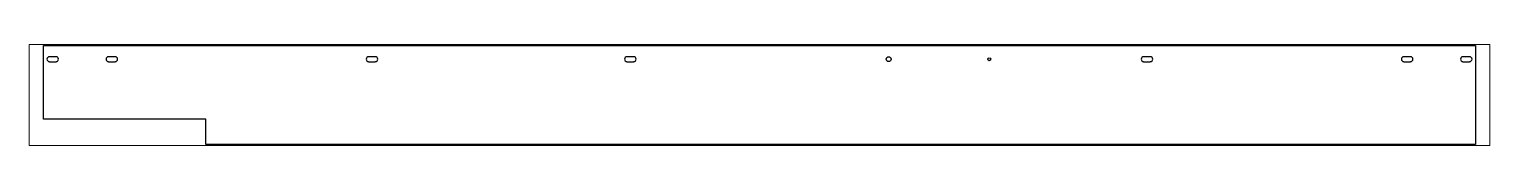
# Paper-space layout 'Layout1' of a CAD drawing. Header units: millimetres. Extents: x 0 to 257, y 89 to 106.
# The model-space entities are those that its viewports show. They can reach past a viewport. Long polylines and large blocks are cut down to what shows.
import ezdxf

# ---------------------------------------------------------------- set-up
doc = ezdxf.new("R2010")
doc.units = ezdxf.units.MM
doc.header["$LTSCALE"] = 25
doc.layers.add('3_Pezzi', color=7, linetype='Continuous')
doc.layers.add('5_Bulloni', color=7, linetype='Continuous')

msp = doc.modelspace()

# ---------------------------------------------------------------- linework, layer by layer
at = {"layer": '3_Pezzi', "color": 3, "linetype": 'Continuous'}
for p, q in [((0, -52), (0, 107.5)), ((0, 107.5), (3104, 107.5)), ((3104, 107.5), (3104, -107.5)), ((351.7, -52), (0, -52)), ((351.7, -107.5), (351.7, -52)), ((3104, -107.5), (351.7, -107.5))]:
    msp.add_line(p, q, dxfattribs=at)
at = {"layer": '5_Bulloni', "color": 4, "linetype": 'Continuous'}
for p, q in [((27.2, 82.7), (12.7, 82.7)), ((12.7, 72.2), (27.2, 72.2)), ((155.2, 82.7), (140.7, 82.7)), ((140.7, 72.2), (155.2, 72.2)), ((719.2, 82.7), (704.7, 82.7)), ((704.7, 72.2), (719.2, 72.2)), ((1279.2, 82.7), (1264.7, 82.7)), ((1264.7, 72.2), (1279.2, 72.2)), ((2399.2, 82.7), (2384.7, 82.7)), ((2384.7, 72.2), (2399.2, 72.2)), ((2963.3, 82.7), (2948.8, 82.7)), ((2948.8, 72.2), (2963.3, 72.2)), ((3091.3, 82.7), (3076.8, 82.7)), ((3076.8, 72.2), (3091.3, 72.2))]:
    msp.add_line(p, q, dxfattribs=at)
at = {"layer": '5_Bulloni', "color": 2, "linetype": 'Continuous'}
for centre, radius in [((1832, 77.5), 5.25), ((2050, 77.5), 3.25)]:
    msp.add_circle(centre, radius, dxfattribs=at)
at = {"layer": '5_Bulloni', "color": 4, "linetype": 'Continuous'}
for centre, start, end in [((12.7, 77.5), 90, 270), ((27.2, 77.5), 270, 90), ((140.7, 77.5), 90, 270), ((155.2, 77.5), 270, 90), ((704.7, 77.5), 90, 270), ((719.2, 77.5), 270, 90), ((1264.7, 77.5), 90, 270), ((1279.2, 77.5), 270, 90), ((2384.7, 77.5), 90, 270), ((2399.2, 77.5), 270, 90), ((2948.8, 77.5), 90, 270), ((2963.3, 77.5), 270, 90), ((3076.8, 77.5), 90, 270), ((3091.3, 77.5), 270, 90)]:
    msp.add_arc(centre, 5.25, start, end, dxfattribs=at)

psp = doc.layouts.get("Layout1")

# ---------------------------------------------------------------- viewports
at = {"layer": '0'}
psp.add_viewport(center=(128.5, 97.5), size=(257, 17.80119), view_center_point=(1552, 0), view_height=219.29998, dxfattribs=at)

doc.saveas('drawing.dxf')
